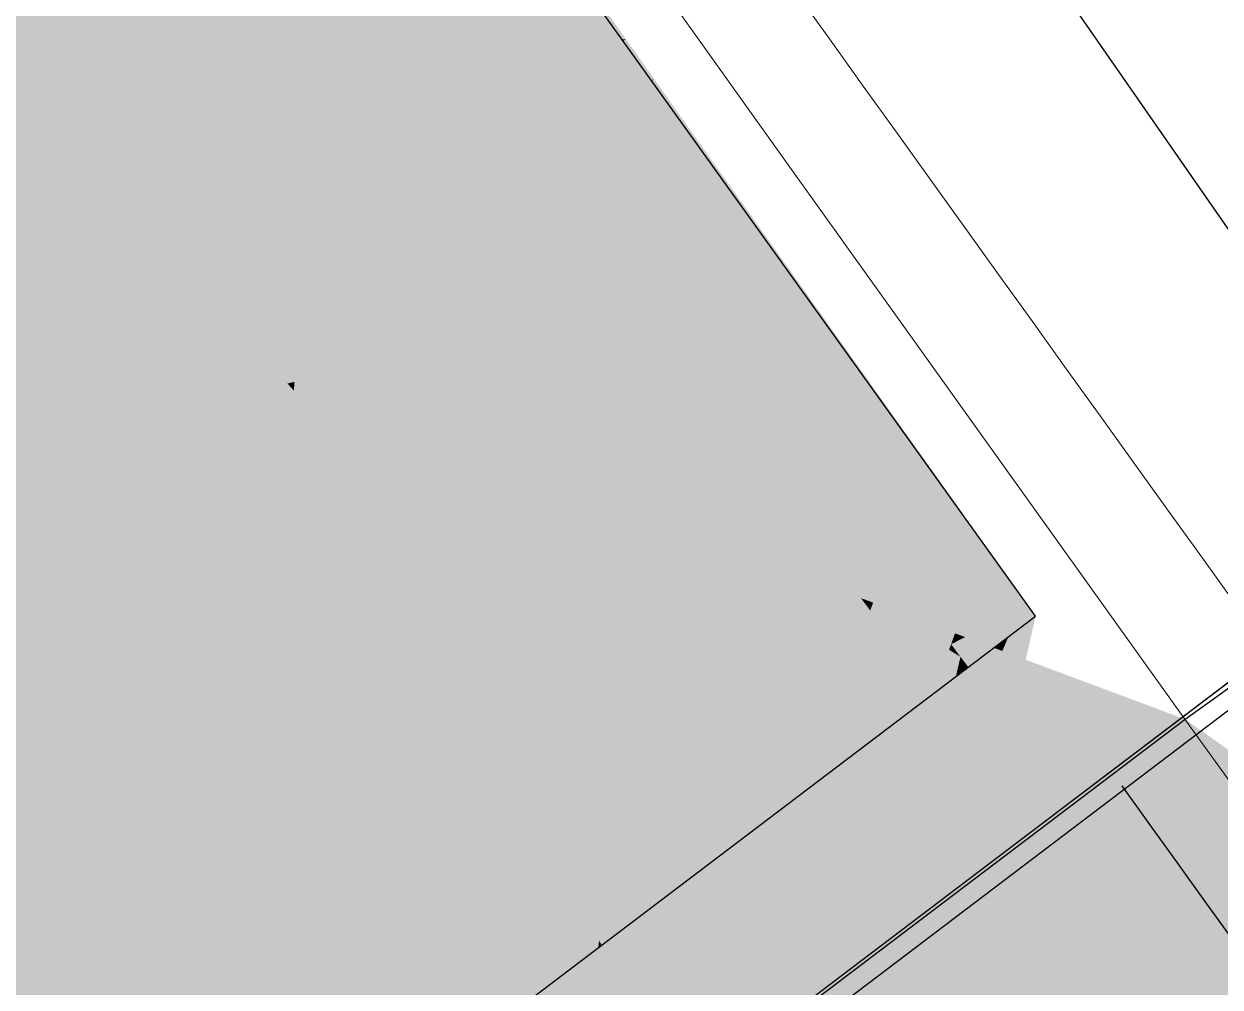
# Model space of a CAD drawing. Header units: millimetres. Extents: x 340454 to 342791, y 6993867 to 6995092.
# Drawn here: x 340803.35 to 340804.41, y 6994595.293 to 6994596.146 of the extents above; entities that cross this region are included whole.
import ezdxf

# ---------------------------------------------------------------- set-up
doc = ezdxf.new("R2010")
doc.units = ezdxf.units.MM
doc.header["$LTSCALE"] = 10
for name, color, linetype in [('A-MODELAGEM', 7, 'Continuous'), ('F-HZ-CORREDOR-FEAT', 2, 'Continuous'), ('Lotes', 7, 'Continuous'), ('URB-Calçadas', 2, 'Continuous'), ('URB-Quadras', 3, 'Continuous')]:
    doc.layers.add(name, color=color, linetype=linetype)
doc.layers.add('PDF2_0', color=9, linetype='Continuous', true_color=0x808080)

msp = doc.modelspace()

# ---------------------------------------------------------------- linework, layer by layer
at = {"lineweight": 20}
msp.add_lwpolyline([(340804.4536, 6994595.5903, -0.006606), (340796.9114, 6994606.3729, 0.436053), (340791.2693, 6994607.2952), (340769.737, 6994591.4125), (340780.2367, 6994577.2322), (340804.4536, 6994595.5903, -0.007581)], format="xyb", close=True, dxfattribs=at)
at = {"layer": 'A-MODELAGEM', "color": 11, "linetype": 'Continuous', "lineweight": -3}
for points in [[(340803.6281, 6994596.4834), (340803.8833, 6994596.1328), (340803.6328, 6994596.4867)], [(340803.5709, 6994596.1003), (340803.6281, 6994596.4834), (340803.6041, 6994596.4662)], [(340803.5709, 6994596.1003), (340803.5735, 6994596.1005), (340803.6281, 6994596.4834)], [(340803.5735, 6994596.1005), (340803.6022, 6994596.1035), (340803.6281, 6994596.4834)], [(340803.6022, 6994596.1035), (340803.6058, 6994596.1039), (340803.6281, 6994596.4834)], [(340803.6058, 6994596.1039), (340803.8795, 6994596.1324), (340803.6281, 6994596.4834)], [(340803.6281, 6994596.4834), (340803.8795, 6994596.1324), (340803.8833, 6994596.1328)], [(340803.5545, 6994596.0985), (340803.6041, 6994596.4662), (340803.6017, 6994596.4645)], [(340803.5545, 6994596.0985), (340803.5709, 6994596.1003), (340803.6041, 6994596.4662)], [(340803.2901, 6994596.2412), (340803.4994, 6994596.0928), (340803.5972, 6994596.4612)], [(340803.4994, 6994596.0928), (340803.5328, 6994596.0963), (340803.5972, 6994596.4612)], [(340803.5328, 6994596.0963), (340803.6016, 6994596.4643), (340803.5972, 6994596.4612)], [(340803.5328, 6994596.0963), (340803.5343, 6994596.0964), (340803.6016, 6994596.4643)], [(340803.5343, 6994596.0964), (340803.6017, 6994596.4645), (340803.6016, 6994596.4643)], [(340803.5343, 6994596.0964), (340803.5545, 6994596.0985), (340803.6017, 6994596.4645)], [(340803.274, 6994596.0693), (340803.4994, 6994596.0928), (340803.2901, 6994596.2412)], [(340803.6058, 6994596.1039), (340803.8641, 6994596.0794), (340803.8795, 6994596.1324)], [(340803.8641, 6994596.0794), (340803.8806, 6994596.1309), (340803.8795, 6994596.1324)], [(340803.8641, 6994596.0794), (340803.8694, 6994596.0816), (340803.8806, 6994596.1309)], [(340803.8694, 6994596.0816), (340803.8707, 6994596.0821), (340803.8806, 6994596.1309)], [(340803.8707, 6994596.0821), (340803.9055, 6994596.0962), (340803.8806, 6994596.1309)], [(340803.8795, 6994596.1324), (340803.8806, 6994596.1309), (340803.8833, 6994596.1328)], [(340803.8806, 6994596.1309), (340803.9084, 6994596.0974), (340803.8833, 6994596.1328)], [(340803.8806, 6994596.1309), (340803.9055, 6994596.0962), (340803.9084, 6994596.0974)], [(340803.5021, 6994595.9324), (340803.5328, 6994596.0963), (340803.4994, 6994596.0928)], [(340803.5021, 6994595.9324), (340803.5044, 6994595.9333), (340803.5328, 6994596.0963)], [(340803.5044, 6994595.9333), (340803.5343, 6994596.0964), (340803.5328, 6994596.0963)], [(340803.5044, 6994595.9333), (340803.5339, 6994595.9453), (340803.5343, 6994596.0964)], [(340803.5339, 6994595.9453), (340803.5545, 6994596.0985), (340803.5343, 6994596.0964)], [(340803.5339, 6994595.9453), (340803.5487, 6994595.9513), (340803.5545, 6994596.0985)], [(340803.5487, 6994595.9513), (340803.5709, 6994596.1003), (340803.5545, 6994596.0985)], [(340803.5487, 6994595.9513), (340803.5524, 6994595.9528), (340803.5709, 6994596.1003)], [(340803.5524, 6994595.9528), (340803.5735, 6994596.1005), (340803.5709, 6994596.1003)], [(340803.5524, 6994595.9528), (340803.5931, 6994595.9693), (340803.5735, 6994596.1005)], [(340803.5931, 6994595.9693), (340803.6022, 6994596.1035), (340803.5735, 6994596.1005)], [(340803.5931, 6994595.9693), (340803.598, 6994595.9713), (340803.6022, 6994596.1035)], [(340803.598, 6994595.9713), (340803.6058, 6994596.1039), (340803.6022, 6994596.1035)], [(340803.598, 6994595.9713), (340803.8641, 6994596.0794), (340803.6058, 6994596.1039)], [(340803.8707, 6994596.0821), (340803.9059, 6994596.0956), (340803.9055, 6994596.0962)], [(340803.8945, 6994596.0481), (340803.9059, 6994596.0956), (340803.8707, 6994596.0821)], [(340803.8945, 6994596.0481), (340803.9026, 6994596.0539), (340803.9059, 6994596.0956)], [(340803.9026, 6994596.0539), (340803.9246, 6994596.0696), (340803.9059, 6994596.0956)], [(340803.9055, 6994596.0962), (340803.9059, 6994596.0956), (340803.9084, 6994596.0974)], [(340803.9059, 6994596.0956), (340803.9268, 6994596.0713), (340803.9084, 6994596.0974)], [(340803.9059, 6994596.0956), (340803.9246, 6994596.0696), (340803.9268, 6994596.0713)], [(340803.274, 6994596.0693), (340803.4513, 6994595.9117), (340803.4994, 6994596.0928)], [(340803.4513, 6994595.9117), (340803.5021, 6994595.9324), (340803.4994, 6994596.0928)], [(340803.598, 6994595.9713), (340803.8418, 6994596.0102), (340803.8641, 6994596.0794)], [(340803.8418, 6994596.0102), (340803.8554, 6994596.02), (340803.8641, 6994596.0794)], [(340803.8554, 6994596.02), (340803.8585, 6994596.0222), (340803.8694, 6994596.0816)], [(340803.8554, 6994596.02), (340803.8694, 6994596.0816), (340803.8641, 6994596.0794)], [(340803.8585, 6994596.0222), (340803.8945, 6994596.0481), (340803.8707, 6994596.0821)], [(340803.8585, 6994596.0222), (340803.8707, 6994596.0821), (340803.8694, 6994596.0816)], [(340803.2627, 6994595.9479), (340803.407, 6994595.8938), (340803.274, 6994596.0693)], [(340803.274, 6994596.0693), (340803.407, 6994595.8938), (340803.4513, 6994595.9117)], [(340803.8947, 6994595.7889), (340803.8997, 6994595.7883), (340803.9246, 6994596.0696)], [(340803.8947, 6994595.7889), (340803.9246, 6994596.0696), (340803.9026, 6994596.0539)], [(340803.8997, 6994595.7883), (340803.9251, 6994595.7852), (340803.9246, 6994596.0696)], [(340803.9246, 6994596.0696), (340804.1496, 6994595.7578), (340803.9268, 6994596.0713)], [(340803.9251, 6994595.7852), (340803.9795, 6994595.7785), (340803.9246, 6994596.0696)], [(340803.9795, 6994595.7785), (340804.1483, 6994595.7579), (340803.9246, 6994596.0696)], [(340803.9246, 6994596.0696), (340804.1483, 6994595.7579), (340804.1496, 6994595.7578)], [(340803.8818, 6994595.7905), (340803.8947, 6994595.7889), (340803.9026, 6994596.0539)], [(340803.8818, 6994595.7905), (340803.9026, 6994596.0539), (340803.8945, 6994596.0481)], [(340803.1909, 6994595.806), (340803.407, 6994595.8938), (340803.0121, 6994596.042)], [(340803.8341, 6994595.7963), (340803.8818, 6994595.7905), (340803.8945, 6994596.0481)], [(340803.8341, 6994595.7963), (340803.8945, 6994596.0481), (340803.8585, 6994596.0222)], [(340803.8055, 6994595.7998), (340803.813, 6994595.7989), (340803.8554, 6994596.02)], [(340803.8055, 6994595.7998), (340803.8554, 6994596.02), (340803.8418, 6994596.0102)], [(340803.813, 6994595.7989), (340803.8341, 6994595.7963), (340803.8585, 6994596.0222)], [(340803.813, 6994595.7989), (340803.8585, 6994596.0222), (340803.8554, 6994596.02)], [(340803.5896, 6994595.8291), (340803.7754, 6994595.8035), (340803.8418, 6994596.0102)], [(340803.5896, 6994595.8291), (340803.8418, 6994596.0102), (340803.598, 6994595.9713)], [(340803.7754, 6994595.8035), (340803.8055, 6994595.7998), (340803.8418, 6994596.0102)], [(340803.5834, 6994595.8276), (340803.5931, 6994595.9693), (340803.5524, 6994595.9528)], [(340803.5834, 6994595.8276), (340803.5896, 6994595.8291), (340803.5931, 6994595.9693)], [(340803.5896, 6994595.8291), (340803.598, 6994595.9713), (340803.5931, 6994595.9693)], [(340803.2627, 6994595.9479), (340803.2429, 6994595.7374), (340803.407, 6994595.8938)], [(340803.5211, 6994595.851), (340803.5339, 6994595.9453), (340803.5044, 6994595.9333)], [(340803.5211, 6994595.851), (340803.533, 6994595.8465), (340803.5339, 6994595.9453)], [(340803.533, 6994595.8465), (340803.537, 6994595.845), (340803.5487, 6994595.9513)], [(340803.533, 6994595.8465), (340803.5487, 6994595.9513), (340803.5339, 6994595.9453)], [(340803.537, 6994595.845), (340803.5834, 6994595.8276), (340803.5524, 6994595.9528)], [(340803.537, 6994595.845), (340803.5524, 6994595.9528), (340803.5487, 6994595.9513)], [(340803.4513, 6994595.9117), (340803.4892, 6994595.8629), (340803.5021, 6994595.9324)], [(340803.4892, 6994595.8629), (340803.4914, 6994595.8621), (340803.5021, 6994595.9324)], [(340803.4914, 6994595.8621), (340803.5211, 6994595.851), (340803.5044, 6994595.9333)], [(340803.4914, 6994595.8621), (340803.5044, 6994595.9333), (340803.5021, 6994595.9324)], [(340803.407, 6994595.8938), (340803.443, 6994595.8803), (340803.4513, 6994595.9117)], [(340803.443, 6994595.8803), (340803.4892, 6994595.8629), (340803.4513, 6994595.9117)], [(340803.3201, 6994595.6355), (340803.407, 6994595.8938), (340803.1909, 6994595.806)], [(340803.407, 6994595.8938), (340803.2429, 6994595.7374), (340803.4312, 6994595.8361)], [(340803.3201, 6994595.6355), (340803.4702, 6994595.7433), (340803.407, 6994595.8938)], [(340803.5031, 6994595.767), (340803.5861, 6994595.8266), (340803.407, 6994595.8938)], [(340803.4702, 6994595.7433), (340803.5031, 6994595.767), (340803.407, 6994595.8938)], [(340803.407, 6994595.8938), (340803.4363, 6994595.8552), (340803.443, 6994595.8803)], [(340803.407, 6994595.8938), (340803.4312, 6994595.8361), (340803.4363, 6994595.8552)], [(340803.443, 6994595.8803), (340803.4363, 6994595.8552), (340803.4892, 6994595.8629)], [(340803.4363, 6994595.8552), (340803.4775, 6994595.8007), (340803.4892, 6994595.8629)], [(340803.4892, 6994595.8629), (340803.4775, 6994595.8007), (340803.4914, 6994595.8621)], [(340803.4914, 6994595.8621), (340803.4775, 6994595.8007), (340803.4796, 6994595.798)], [(340803.4914, 6994595.8621), (340803.4796, 6994595.798), (340803.5211, 6994595.851)], [(340803.4363, 6994595.8552), (340803.4312, 6994595.8361), (340803.4775, 6994595.8007)], [(340803.5211, 6994595.851), (340803.4796, 6994595.798), (340803.5088, 6994595.7595)], [(340803.5211, 6994595.851), (340803.5088, 6994595.7595), (340803.533, 6994595.8465)], [(340803.533, 6994595.8465), (340803.5088, 6994595.7595), (340803.5182, 6994595.7471)], [(340803.533, 6994595.8465), (340803.5182, 6994595.7471), (340803.537, 6994595.845)], [(340803.537, 6994595.845), (340803.5182, 6994595.7471), (340803.5222, 6994595.7418)], [(340803.537, 6994595.845), (340803.5222, 6994595.7418), (340803.5834, 6994595.8276)], [(340803.2429, 6994595.7374), (340803.363, 6994595.579), (340803.4312, 6994595.8361)], [(340803.4312, 6994595.8361), (340803.363, 6994595.579), (340803.4678, 6994595.7488)], [(340803.4312, 6994595.8361), (340803.4678, 6994595.7488), (340803.4775, 6994595.8007)], [(340803.5834, 6994595.8276), (340803.5861, 6994595.8266), (340803.5896, 6994595.8291)], [(340803.5861, 6994595.8266), (340803.5895, 6994595.8262), (340803.5896, 6994595.8291)], [(340803.5895, 6994595.8262), (340803.7754, 6994595.8035), (340803.5896, 6994595.8291)], [(340803.7174, 6994595.4843), (340803.5861, 6994595.8266), (340803.5031, 6994595.767)], [(340803.5834, 6994595.8276), (340803.5222, 6994595.7418), (340803.573, 6994595.6748)], [(340803.5834, 6994595.8276), (340803.573, 6994595.6748), (340803.5892, 6994595.8211)], [(340803.5892, 6994595.8211), (340803.573, 6994595.6748), (340803.58, 6994595.6655)], [(340803.5892, 6994595.8211), (340803.58, 6994595.6655), (340803.7106, 6994595.6022)], [(340803.5834, 6994595.8276), (340803.5892, 6994595.8211), (340803.5861, 6994595.8266)], [(340803.8152, 6994595.5243), (340804.0916, 6994595.6374), (340803.5861, 6994595.8266)], [(340803.7652, 6994595.5039), (340803.8152, 6994595.5243), (340803.5861, 6994595.8266)], [(340803.7174, 6994595.4843), (340803.7652, 6994595.5039), (340803.5861, 6994595.8266)], [(340803.5861, 6994595.8266), (340803.5892, 6994595.8211), (340803.5892, 6994595.8225)], [(340803.5861, 6994595.8266), (340803.5894, 6994595.8254), (340803.5895, 6994595.8262)], [(340803.5861, 6994595.8266), (340803.5892, 6994595.8225), (340803.5894, 6994595.8254)], [(340803.5894, 6994595.8254), (340803.5892, 6994595.8225), (340803.7617, 6994595.7609)], [(340803.5892, 6994595.8225), (340803.7242, 6994595.6444), (340803.7617, 6994595.7609)], [(340803.5892, 6994595.8225), (340803.5892, 6994595.8211), (340803.7242, 6994595.6444)], [(340803.5892, 6994595.8211), (340803.7106, 6994595.6022), (340803.7242, 6994595.6444)], [(340803.5894, 6994595.8254), (340803.7754, 6994595.8035), (340803.5895, 6994595.8262)], [(340803.5894, 6994595.8254), (340803.7617, 6994595.7609), (340803.7754, 6994595.8035)], [(340803.4775, 6994595.8007), (340803.4678, 6994595.7488), (340803.4796, 6994595.798)], [(340803.4796, 6994595.798), (340803.4678, 6994595.7488), (340803.4698, 6994595.7442)], [(340803.4796, 6994595.798), (340803.4698, 6994595.7442), (340803.5088, 6994595.7595)], [(340803.7617, 6994595.7609), (340803.7939, 6994595.7488), (340803.7754, 6994595.8035)], [(340803.7939, 6994595.7488), (340803.8055, 6994595.7998), (340803.7754, 6994595.8035)], [(340803.7939, 6994595.7488), (340803.813, 6994595.7989), (340803.8055, 6994595.7998)], [(340803.7939, 6994595.7488), (340803.8021, 6994595.7457), (340803.813, 6994595.7989)], [(340803.8021, 6994595.7457), (340803.8341, 6994595.7963), (340803.813, 6994595.7989)], [(340803.8021, 6994595.7457), (340803.8203, 6994595.7389), (340803.8341, 6994595.7963)], [(340803.8203, 6994595.7389), (340803.8818, 6994595.7905), (340803.8341, 6994595.7963)], [(340803.8203, 6994595.7389), (340803.8761, 6994595.718), (340803.8818, 6994595.7905)], [(340803.8761, 6994595.718), (340803.8947, 6994595.7889), (340803.8818, 6994595.7905)], [(340803.8761, 6994595.718), (340803.8867, 6994595.7141), (340803.8947, 6994595.7889)], [(340803.8867, 6994595.7141), (340803.8997, 6994595.7883), (340803.8947, 6994595.7889)], [(340803.8867, 6994595.7141), (340803.8929, 6994595.7118), (340803.8997, 6994595.7883)], [(340803.8929, 6994595.7118), (340803.9251, 6994595.7852), (340803.8997, 6994595.7883)], [(340803.8929, 6994595.7118), (340803.9252, 6994595.6997), (340803.9251, 6994595.7852)], [(340803.9252, 6994595.6997), (340803.9795, 6994595.7785), (340803.9251, 6994595.7852)], [(340803.9252, 6994595.6997), (340803.9997, 6994595.6718), (340803.9795, 6994595.7785)], [(340803.9997, 6994595.6718), (340804.1483, 6994595.7579), (340803.9795, 6994595.7785)], [(340803.599, 6994595.4359), (340803.5031, 6994595.767), (340803.4702, 6994595.7433)], [(340803.599, 6994595.4359), (340803.7174, 6994595.4843), (340803.5031, 6994595.767)], [(340803.4698, 6994595.7442), (340803.4977, 6994595.6775), (340803.5088, 6994595.7595)], [(340803.5088, 6994595.7595), (340803.4977, 6994595.6775), (340803.5182, 6994595.7471)], [(340803.7617, 6994595.7609), (340803.7242, 6994595.6444), (340803.7939, 6994595.7488)], [(340803.9997, 6994595.6718), (340804.1061, 6994595.6433), (340804.1483, 6994595.7579)], [(340804.1061, 6994595.6433), (340804.1488, 6994595.7572), (340804.1483, 6994595.7579)], [(340804.1061, 6994595.6433), (340804.152, 6994595.6621), (340804.1488, 6994595.7572)], [(340804.1483, 6994595.7579), (340804.1488, 6994595.7572), (340804.1496, 6994595.7578)], [(340804.1488, 6994595.7572), (340804.2027, 6994595.6828), (340804.1496, 6994595.7578)], [(340804.1488, 6994595.7572), (340804.2024, 6994595.6826), (340804.2027, 6994595.6828)], [(340804.152, 6994595.6621), (340804.2024, 6994595.6826), (340804.1488, 6994595.7572)], [(340803.4678, 6994595.7488), (340803.363, 6994595.579), (340803.4216, 6994595.5016)], [(340803.4678, 6994595.7488), (340803.4216, 6994595.5016), (340803.4698, 6994595.7442)], [(340803.4698, 6994595.7442), (340803.4216, 6994595.5016), (340803.4246, 6994595.4977)], [(340803.4698, 6994595.7442), (340803.4246, 6994595.4977), (340803.4977, 6994595.6775)], [(340803.5182, 6994595.7471), (340803.4977, 6994595.6775), (340803.5051, 6994595.6598)], [(340803.5182, 6994595.7471), (340803.5051, 6994595.6598), (340803.5222, 6994595.7418)], [(340803.7939, 6994595.7488), (340803.7242, 6994595.6444), (340803.7596, 6994595.5977)], [(340803.7939, 6994595.7488), (340803.7596, 6994595.5977), (340803.8021, 6994595.7457)], [(340803.8021, 6994595.7457), (340803.7596, 6994595.5977), (340803.7694, 6994595.5848)], [(340803.8021, 6994595.7457), (340803.7694, 6994595.5848), (340803.8203, 6994595.7389)], [(340803.2429, 6994595.7374), (340803.2346, 6994595.6485), (340803.363, 6994595.579)], [(340803.5016, 6994595.3961), (340803.4702, 6994595.7433), (340803.3201, 6994595.6355)], [(340803.5016, 6994595.3961), (340803.599, 6994595.4359), (340803.4702, 6994595.7433)], [(340803.5222, 6994595.7418), (340803.5051, 6994595.6598), (340803.5092, 6994595.6503)], [(340803.5222, 6994595.7418), (340803.5092, 6994595.6503), (340803.573, 6994595.6748)], [(340803.8203, 6994595.7389), (340803.7694, 6994595.5848), (340803.7799, 6994595.5709)], [(340803.8203, 6994595.7389), (340803.7799, 6994595.5709), (340803.8761, 6994595.718)], [(340803.8761, 6994595.718), (340803.7799, 6994595.5709), (340803.8565, 6994595.4699)], [(340803.8761, 6994595.718), (340803.8565, 6994595.4699), (340803.8867, 6994595.7141)], [(340803.8867, 6994595.7141), (340803.8565, 6994595.4699), (340803.8602, 6994595.465)], [(340803.8867, 6994595.7141), (340803.8602, 6994595.465), (340803.8929, 6994595.7118)], [(340803.8929, 6994595.7118), (340803.8602, 6994595.465), (340803.8699, 6994595.4522)], [(340803.8929, 6994595.7118), (340803.8699, 6994595.4522), (340803.9252, 6994595.6997)], [(340803.9252, 6994595.6997), (340803.8699, 6994595.4522), (340803.9258, 6994595.3784)], [(340803.9252, 6994595.6997), (340803.9258, 6994595.3784), (340804.0389, 6994595.4642)], [(340803.9252, 6994595.6997), (340804.0389, 6994595.4642), (340803.9997, 6994595.6718)], [(340804.152, 6994595.6621), (340804.183, 6994595.6286), (340804.2024, 6994595.6826)], [(340804.183, 6994595.6286), (340804.1912, 6994595.6345), (340804.2024, 6994595.6826)], [(340804.1912, 6994595.6345), (340804.1958, 6994595.6378), (340804.2024, 6994595.6826)], [(340804.1958, 6994595.6378), (340804.2109, 6994595.6486), (340804.2024, 6994595.6826)], [(340804.2024, 6994595.6826), (340804.2215, 6994595.6563), (340804.2027, 6994595.6828)], [(340804.2109, 6994595.6486), (340804.2214, 6994595.6562), (340804.2024, 6994595.6826)], [(340804.2024, 6994595.6826), (340804.2214, 6994595.6562), (340804.2215, 6994595.6563)], [(340803.4977, 6994595.6775), (340803.4246, 6994595.4977), (340803.4661, 6994595.4429)], [(340803.4977, 6994595.6775), (340803.4661, 6994595.4429), (340803.5051, 6994595.6598)], [(340803.5092, 6994595.6503), (340803.5626, 6994595.5227), (340803.573, 6994595.6748)], [(340803.573, 6994595.6748), (340803.5626, 6994595.5227), (340803.58, 6994595.6655)], [(340803.9997, 6994595.6718), (340804.0916, 6994595.6374), (340804.1061, 6994595.6433)], [(340803.9997, 6994595.6718), (340804.0785, 6994595.5698), (340804.0916, 6994595.6374)], [(340803.9997, 6994595.6718), (340804.0389, 6994595.4642), (340804.0785, 6994595.5698)], [(340803.5051, 6994595.6598), (340803.4661, 6994595.4429), (340803.4717, 6994595.4356)], [(340803.5051, 6994595.6598), (340803.4717, 6994595.4356), (340803.5092, 6994595.6503)], [(340803.58, 6994595.6655), (340803.5626, 6994595.5227), (340803.5705, 6994595.504)], [(340803.58, 6994595.6655), (340803.5705, 6994595.504), (340803.686, 6994595.5257)], [(340803.58, 6994595.6655), (340803.686, 6994595.5257), (340803.7106, 6994595.6022)], [(340804.1061, 6994595.6433), (340804.1537, 6994595.6142), (340804.152, 6994595.6621)], [(340804.1537, 6994595.6142), (340804.183, 6994595.6286), (340804.152, 6994595.6621)], [(340803.2346, 6994595.6485), (340803.3345, 6994595.4718), (340803.363, 6994595.579)], [(340803.5092, 6994595.6503), (340803.4717, 6994595.4356), (340803.4774, 6994595.428)], [(340803.5092, 6994595.6503), (340803.4774, 6994595.428), (340803.5626, 6994595.5227)], [(340804.1958, 6994595.6378), (340804.2222, 6994595.6031), (340804.2109, 6994595.6486)], [(340804.2109, 6994595.6486), (340804.2464, 6994595.6215), (340804.2214, 6994595.6562)], [(340804.2222, 6994595.6031), (340804.2464, 6994595.6215), (340804.2109, 6994595.6486)], [(340804.2214, 6994595.6562), (340804.2464, 6994595.6215), (340804.2215, 6994595.6563)], [(340803.7242, 6994595.6444), (340803.7106, 6994595.6022), (340803.7596, 6994595.5977)], [(340804.0916, 6994595.6374), (340804.1024, 6994595.6334), (340804.1061, 6994595.6433)], [(340804.1024, 6994595.6334), (340804.1537, 6994595.6142), (340804.1061, 6994595.6433)], [(340804.1903, 6994595.6005), (340804.1958, 6994595.6378), (340804.1912, 6994595.6345)], [(340804.1903, 6994595.6005), (340804.2222, 6994595.6031), (340804.1958, 6994595.6378)], [(340803.4006, 6994595.3548), (340803.3201, 6994595.6355), (340803.2645, 6994595.5956)], [(340803.4006, 6994595.3548), (340803.5016, 6994595.3961), (340803.3201, 6994595.6355)], [(340803.8152, 6994595.5243), (340804.0748, 6994595.5507), (340804.0916, 6994595.6374)], [(340804.0748, 6994595.5507), (340804.1282, 6994595.5891), (340804.0916, 6994595.6374)], [(340804.0916, 6994595.6374), (340804.0785, 6994595.5698), (340804.0998, 6994595.6265)], [(340804.1282, 6994595.5891), (340804.1598, 6994595.6119), (340804.0916, 6994595.6374)], [(340804.0916, 6994595.6374), (340804.0998, 6994595.6265), (340804.1024, 6994595.6334)], [(340804.1024, 6994595.6334), (340804.0998, 6994595.6265), (340804.1537, 6994595.6142)], [(340804.1537, 6994595.6142), (340804.1598, 6994595.6119), (340804.183, 6994595.6286)], [(340804.1598, 6994595.6119), (340804.175, 6994595.6062), (340804.183, 6994595.6286)], [(340804.175, 6994595.6062), (340804.1839, 6994595.6029), (340804.183, 6994595.6286)], [(340804.1839, 6994595.6029), (340804.1912, 6994595.6345), (340804.183, 6994595.6286)], [(340804.1839, 6994595.6029), (340804.1903, 6994595.6005), (340804.1912, 6994595.6345)], [(340804.0998, 6994595.6265), (340804.0785, 6994595.5698), (340804.1557, 6994595.5527)], [(340804.0998, 6994595.6265), (340804.1557, 6994595.5527), (340804.1537, 6994595.6142)], [(340804.2222, 6994595.6031), (340804.2376, 6994595.5828), (340804.2464, 6994595.6215)], [(340804.248, 6994595.431), (340804.1598, 6994595.6119), (340804.1282, 6994595.5891)], [(340804.1537, 6994595.6142), (340804.1697, 6994595.5916), (340804.1598, 6994595.6119)], [(340804.1537, 6994595.6142), (340804.1557, 6994595.5527), (340804.1697, 6994595.5916)], [(340804.2791, 6994595.4545), (340804.3788, 6994595.5301), (340804.1598, 6994595.6119)], [(340804.248, 6994595.431), (340804.2791, 6994595.4545), (340804.1598, 6994595.6119)], [(340804.1598, 6994595.6119), (340804.1715, 6994595.5965), (340804.175, 6994595.6062)], [(340804.1598, 6994595.6119), (340804.1697, 6994595.5916), (340804.1715, 6994595.5965)], [(340804.175, 6994595.6062), (340804.1715, 6994595.5965), (340804.1839, 6994595.6029)], [(340803.3424, 6994595.331), (340803.4006, 6994595.3548), (340803.2645, 6994595.5956)], [(340803.7106, 6994595.6022), (340803.686, 6994595.5257), (340803.7461, 6994595.5383)], [(340803.7106, 6994595.6022), (340803.7461, 6994595.5383), (340803.7596, 6994595.5977)], [(340803.7596, 6994595.5977), (340803.7461, 6994595.5383), (340803.7694, 6994595.5848)], [(340804.1715, 6994595.5965), (340804.1697, 6994595.5916), (340804.1798, 6994595.5854)], [(340804.1715, 6994595.5965), (340804.1798, 6994595.5854), (340804.1839, 6994595.6029)], [(340804.1839, 6994595.6029), (340804.1798, 6994595.5854), (340804.1903, 6994595.6005)], [(340804.1903, 6994595.6005), (340804.1798, 6994595.5854), (340804.1868, 6994595.5763)], [(340804.1903, 6994595.6005), (340804.1868, 6994595.5763), (340804.2093, 6994595.5934)], [(340804.1903, 6994595.6005), (340804.2093, 6994595.5934), (340804.2222, 6994595.6031)], [(340804.2093, 6994595.5934), (340804.2169, 6994595.5906), (340804.2222, 6994595.6031)], [(340804.2169, 6994595.5906), (340804.2376, 6994595.5828), (340804.2222, 6994595.6031)], [(340803.7694, 6994595.5848), (340803.7461, 6994595.5383), (340803.7562, 6994595.5202)], [(340803.7694, 6994595.5848), (340803.7562, 6994595.5202), (340803.7799, 6994595.5709)], [(340804.248, 6994595.431), (340804.1282, 6994595.5891), (340804.0748, 6994595.5507)], [(340804.1697, 6994595.5916), (340804.1557, 6994595.5527), (340804.1758, 6994595.5679)], [(340804.1697, 6994595.5916), (340804.1775, 6994595.5755), (340804.1798, 6994595.5854)], [(340804.1697, 6994595.5916), (340804.1758, 6994595.5679), (340804.1775, 6994595.5755)], [(340804.1798, 6994595.5854), (340804.1775, 6994595.5755), (340804.1868, 6994595.5763)], [(340804.2093, 6994595.5934), (340804.1868, 6994595.5763), (340804.2022, 6994595.556)], [(340804.2093, 6994595.5934), (340804.2022, 6994595.556), (340804.2169, 6994595.5906)], [(340804.2169, 6994595.5906), (340804.2022, 6994595.556), (340804.2376, 6994595.5828)], [(340803.363, 6994595.579), (340803.3345, 6994595.4718), (340803.4216, 6994595.5016)], [(340804.1775, 6994595.5755), (340804.1758, 6994595.5679), (340804.1798, 6994595.571)], [(340804.1775, 6994595.5755), (340804.1798, 6994595.571), (340804.1868, 6994595.5763)], [(340804.1868, 6994595.5763), (340804.1798, 6994595.571), (340804.1911, 6994595.5476)], [(340804.1868, 6994595.5763), (340804.1911, 6994595.5476), (340804.2022, 6994595.556)], [(340803.7799, 6994595.5709), (340803.7562, 6994595.5202), (340803.7643, 6994595.5056)], [(340803.7799, 6994595.5709), (340803.7643, 6994595.5056), (340803.8565, 6994595.4699)], [(340804.0785, 6994595.5698), (340804.0389, 6994595.4642), (340804.0614, 6994595.4813)], [(340804.0785, 6994595.5698), (340804.0614, 6994595.4813), (340804.1557, 6994595.5527)], [(340804.1758, 6994595.5679), (340804.1557, 6994595.5527), (340804.1711, 6994595.5325)], [(340804.1758, 6994595.5679), (340804.1711, 6994595.5325), (340804.1911, 6994595.5476)], [(340804.1798, 6994595.571), (340804.1758, 6994595.5679), (340804.1911, 6994595.5476)], [(340803.8939, 6994595.4205), (340804.0748, 6994595.5507), (340803.8152, 6994595.5243)], [(340804.0181, 6994595.2567), (340804.0748, 6994595.5507), (340803.8939, 6994595.4205)], [(340804.0181, 6994595.2567), (340804.248, 6994595.431), (340804.0748, 6994595.5507)], [(340804.1557, 6994595.5527), (340804.0542, 6994595.444), (340804.1711, 6994595.5325)], [(340804.1557, 6994595.5527), (340804.0614, 6994595.4813), (340804.0542, 6994595.444)], [(340803.686, 6994595.5257), (340803.73, 6994595.4676), (340803.7461, 6994595.5383)], [(340803.7461, 6994595.5383), (340803.73, 6994595.4676), (340803.7562, 6994595.5202)], [(340803.5626, 6994595.5227), (340803.4774, 6994595.428), (340803.5497, 6994595.3327)], [(340803.5626, 6994595.5227), (340803.5497, 6994595.3327), (340803.5705, 6994595.504)], [(340803.5705, 6994595.504), (340803.632, 6994595.3574), (340803.686, 6994595.5257)], [(340803.686, 6994595.5257), (340803.632, 6994595.3574), (340803.73, 6994595.4676)], [(340803.8351, 6994595.378), (340803.8152, 6994595.5243), (340803.7652, 6994595.5039)], [(340803.8351, 6994595.378), (340803.8939, 6994595.4205), (340803.8152, 6994595.5243)], [(340804.2791, 6994595.4545), (340804.5547, 6994595.4055), (340804.3788, 6994595.5301)], [(340803.7562, 6994595.5202), (340803.73, 6994595.4676), (340803.7422, 6994595.4516)], [(340803.7562, 6994595.5202), (340803.7422, 6994595.4516), (340803.7643, 6994595.5056)], [(340803.3345, 6994595.4718), (340803.3958, 6994595.3634), (340803.4216, 6994595.5016)], [(340803.4216, 6994595.5016), (340803.3958, 6994595.3634), (340803.4246, 6994595.4977)], [(340803.5705, 6994595.504), (340803.5497, 6994595.3327), (340803.5596, 6994595.3195)], [(340803.5705, 6994595.504), (340803.5596, 6994595.3195), (340803.632, 6994595.3574)], [(340803.811, 6994595.3607), (340803.7652, 6994595.5039), (340803.7174, 6994595.4843)], [(340803.7643, 6994595.5056), (340803.7422, 6994595.4516), (340803.7491, 6994595.4424)], [(340803.7643, 6994595.5056), (340803.7491, 6994595.4424), (340803.8475, 6994595.3557)], [(340803.7643, 6994595.5056), (340803.8475, 6994595.3557), (340803.8565, 6994595.4699)], [(340803.811, 6994595.3607), (340803.8351, 6994595.378), (340803.7652, 6994595.5039)], [(340803.4246, 6994595.4977), (340803.3958, 6994595.3634), (340803.399, 6994595.3578)], [(340803.4246, 6994595.4977), (340803.399, 6994595.3578), (340803.4661, 6994595.4429)], [(340803.6724, 6994595.2609), (340803.7174, 6994595.4843), (340803.599, 6994595.4359)], [(340803.6724, 6994595.2609), (340803.811, 6994595.3607), (340803.7174, 6994595.4843)], [(340804.0614, 6994595.4813), (340804.0389, 6994595.4642), (340804.0542, 6994595.444)], [(340803.3345, 6994595.4718), (340803.3089, 6994595.3753), (340803.3958, 6994595.3634)], [(340803.8565, 6994595.4699), (340803.8475, 6994595.3557), (340803.8602, 6994595.465)], [(340803.73, 6994595.4676), (340803.632, 6994595.3574), (340803.6794, 6994595.2444)], [(340803.73, 6994595.4676), (340803.6794, 6994595.2444), (340803.7422, 6994595.4516)], [(340803.8602, 6994595.465), (340803.8475, 6994595.3557), (340803.8484, 6994595.3541)], [(340803.8602, 6994595.465), (340803.8484, 6994595.3541), (340803.8699, 6994595.4522)], [(340804.0389, 6994595.4642), (340803.9258, 6994595.3784), (340803.941, 6994595.3583)], [(340804.0389, 6994595.4642), (340803.941, 6994595.3583), (340804.0542, 6994595.444)], [(340803.7422, 6994595.4516), (340803.6794, 6994595.2444), (340803.6932, 6994595.2113)], [(340803.7422, 6994595.4516), (340803.6932, 6994595.2113), (340803.7491, 6994595.4424)], [(340803.8699, 6994595.4522), (340803.8484, 6994595.3541), (340803.8595, 6994595.3341)], [(340803.8699, 6994595.4522), (340803.8595, 6994595.3341), (340803.9258, 6994595.3784)], [(340804.248, 6994595.431), (340804.5547, 6994595.4055), (340804.2791, 6994595.4545)], [(340803.4661, 6994595.4429), (340803.399, 6994595.3578), (340803.4439, 6994595.2783)], [(340803.4661, 6994595.4429), (340803.4439, 6994595.2783), (340803.4717, 6994595.4356)], [(340803.7491, 6994595.4424), (340803.6932, 6994595.2113), (340803.6935, 6994595.2107)], [(340803.7491, 6994595.4424), (340803.6935, 6994595.2107), (340803.8444, 6994595.3167)], [(340803.7491, 6994595.4424), (340803.8444, 6994595.3167), (340803.8475, 6994595.3557)], [(340803.4717, 6994595.4356), (340803.4439, 6994595.2783), (340803.4473, 6994595.2723)], [(340803.4717, 6994595.4356), (340803.4473, 6994595.2723), (340803.4774, 6994595.428)], [(340803.4774, 6994595.428), (340803.4473, 6994595.2723), (340803.4536, 6994595.2612)], [(340803.4774, 6994595.428), (340803.4536, 6994595.2612), (340803.5497, 6994595.3327)], [(340803.6282, 6994595.2291), (340803.599, 6994595.4359), (340803.5016, 6994595.3961)], [(340803.6282, 6994595.2291), (340803.6724, 6994595.2609), (340803.599, 6994595.4359)], [(340804.0181, 6994595.2567), (340804.3264, 6994595.1982), (340804.248, 6994595.431)], [(340804.248, 6994595.431), (340804.5068, 6994595.2725), (340804.5547, 6994595.4055)], [(340804.3264, 6994595.1982), (340804.5068, 6994595.2725), (340804.248, 6994595.431)], [(340804.0181, 6994595.2567), (340803.8939, 6994595.4205), (340803.8351, 6994595.378)], [(340803.517, 6994595.149), (340803.5016, 6994595.3961), (340803.4006, 6994595.3548)], [(340803.517, 6994595.149), (340803.6282, 6994595.2291), (340803.5016, 6994595.3961)], [(340803.3089, 6994595.3753), (340803.2716, 6994595.2349), (340803.3804, 6994595.2809)], [(340803.3089, 6994595.3753), (340803.3804, 6994595.2809), (340803.3958, 6994595.3634)], [(340803.9366, 6994595.195), (340803.8351, 6994595.378), (340803.811, 6994595.3607)], [(340803.9366, 6994595.195), (340804.0181, 6994595.2567), (340803.8351, 6994595.378)], [(340803.8595, 6994595.3341), (340803.8618, 6994595.3299), (340803.9258, 6994595.3784)], [(340803.9258, 6994595.3784), (340803.8618, 6994595.3299), (340803.8741, 6994595.3077)], [(340803.9258, 6994595.3784), (340803.8741, 6994595.3077), (340803.941, 6994595.3583)], [(340803.3958, 6994595.3634), (340803.3804, 6994595.2809), (340803.399, 6994595.3578)], [(340803.4933, 6994595.132), (340803.4006, 6994595.3548), (340803.3424, 6994595.331)], [(340803.399, 6994595.3578), (340803.3804, 6994595.2809), (340803.384, 6994595.2761)], [(340803.399, 6994595.3578), (340803.384, 6994595.2761), (340803.4439, 6994595.2783)], [(340803.4933, 6994595.132), (340803.517, 6994595.149), (340803.4006, 6994595.3548)], [(340803.5596, 6994595.3195), (340803.6019, 6994595.2638), (340803.632, 6994595.3574)], [(340803.632, 6994595.3574), (340803.6019, 6994595.2638), (340803.6794, 6994595.2444)], [(340803.6724, 6994595.2609), (340803.9366, 6994595.195), (340803.811, 6994595.3607)], [(340803.8475, 6994595.3557), (340803.8444, 6994595.3167), (340803.8484, 6994595.3541)], [(340803.8484, 6994595.3541), (340803.8444, 6994595.3167), (340803.8595, 6994595.3341)], [(340803.3818, 6994595.0517), (340803.3424, 6994595.331), (340803.2392, 6994595.2888)], [(340803.3818, 6994595.0517), (340803.4933, 6994595.132), (340803.3424, 6994595.331)], [(340803.4536, 6994595.2612), (340803.535, 6994595.1172), (340803.5497, 6994595.3327)], [(340803.5497, 6994595.3327), (340803.535, 6994595.1172), (340803.5596, 6994595.3195)], [(340803.8595, 6994595.3341), (340803.8444, 6994595.3167), (340803.8589, 6994595.3277)], [(340803.8595, 6994595.3341), (340803.8589, 6994595.3277), (340803.8618, 6994595.3299)], [(340803.8589, 6994595.3277), (340803.8444, 6994595.3167), (340803.8596, 6994595.2967)], [(340803.8618, 6994595.3299), (340803.8589, 6994595.3277), (340803.8741, 6994595.3077)], [(340803.8589, 6994595.3277), (340803.8596, 6994595.2967), (340803.8741, 6994595.3077)], [(340803.5596, 6994595.3195), (340803.535, 6994595.1172), (340803.5465, 6994595.0968)], [(340803.5596, 6994595.3195), (340803.5465, 6994595.0968), (340803.6019, 6994595.2638)], [(340803.6935, 6994595.2107), (340803.6962, 6994595.2043), (340803.8444, 6994595.3167)], [(340803.8444, 6994595.3167), (340803.6962, 6994595.2043), (340803.7061, 6994595.1805)], [(340803.8444, 6994595.3167), (340803.7061, 6994595.1805), (340803.8596, 6994595.2967)]]:
    msp.add_solid(points, dxfattribs=at)
at = {"layer": 'F-HZ-CORREDOR-FEAT', "color": 2, "linetype": 'Continuous', "lineweight": -3}
for points in [[(340804.2464, 6994595.6215, 727.8273), (340803.5045, 6994596.6562, 727.9039), (340802.7653, 6994597.6928, 727.9805), (340801.7839, 6994599.0779, 728.0825), (340800.8071, 6994600.4663, 728.1846), (340799.8351, 6994601.858, 728.2867)], [(340796.3557, 6994589.4492, 728.5994), (340800.2783, 6994592.4223, 728.1909), (340802.7336, 6994594.2832, 727.9352), (340804.3788, 6994595.5301, 727.7638), (340805.1917, 6994596.1126, 727.6635), (340805.5205, 6994595.6604, 727.6283), (340805.8262, 6994595.2411, 727.5957), (340806.1197, 6994594.8394, 727.5644), (340806.4252, 6994594.4223, 727.532), (340806.7207, 6994594.0198, 727.5005), (340806.8735, 6994593.8121, 727.4843), (340807.0219, 6994593.6105, 727.4686), (340807.1746, 6994593.4033, 727.4524), (340807.3235, 6994593.2016, 727.4366), (340807.6287, 6994592.7887, 727.4044), (340807.928, 6994592.3847, 727.3727), (340808.2331, 6994591.9738, 727.3406), (340808.5343, 6994591.5691, 727.3088), (340808.8394, 6994591.1602, 727.2768), (340808.9907, 6994590.9577, 727.2609), (340809.1432, 6994590.7539, 727.245)], [(340780.2669, 6994577.4434, 730.3587), (340804.2464, 6994595.6215, 727.8273)]]:
    msp.add_polyline3d(points, dxfattribs=at)
at = {"layer": 'Lotes', "color": 253}
msp.add_line((340804.4446, 6994595.5586), (340780.2277, 6994577.2006), dxfattribs=at)
at = {"layer": 'Lotes'}
msp.add_lwpolyline([(340814.8297, 6994465.8967, -0.329637), (340815.1129, 6994477.7903), (340815.6276, 6994534.5473), (340837.6919, 6994554.8934, -0.019549), (340816.0881, 6994580.1396, -0.011155), (340804.4536, 6994595.5903), (340780.2367, 6994577.2322), (340785.5971, 6994569.9693), (340782.252, 6994557.0798), (340779.0084, 6994544.5814), (340775.4334, 6994530.806), (340771.774, 6994516.7056), (340768.9477, 6994505.8152), (340765.6816, 6994493.2304), (340762.688, 6994481.6953), (340758.9881, 6994467.4387), (340754.7892, 6994451.2595), (340715.3822, 6994462.0823, -0.041301), (340714.8638, 6994460.5161), (340710.7491, 6994451.5191), (340803.3137, 6994425.2493), (340814.8297, 6994465.8967, -0.329637)], format="xyb", close=True, dxfattribs=at)
at = {"layer": 'Lotes', "color": 253}
msp.add_arc((341156.5, 6994848.5549), 433.6822, 215.702018, 217.125823, dxfattribs=at)
at = {"layer": 'PDF2_0', "color": 250, "lineweight": 25, "true_color": 0x333333}
msp.add_lwpolyline([(340793.8679, 6994609.421, -0.134913), (340797.4816, 6994605.9634), (340808.594, 6994589.942), (340820.6775, 6994574.6454), (340833.2468, 6994559.8324), (340846.5449, 6994545.7449), (340850.564, 6994541.7771)], format="xyb", dxfattribs=at)
at = {"layer": 'URB-Calçadas', "lineweight": 0}
msp.add_lwpolyline([(340906.482, 6994496.9303, -0.090947), (340799.1113, 6994606.609, 0.475649), (340788.8447, 6994608.7223), (340739.9303, 6994572.5019, 0.267986), (340737.9382, 6994567.9152, -0.173456), (340714.4702, 6994467.4916, 0.151029)], format="xyb", dxfattribs=at)
at = {"layer": 'URB-Quadras', "color": 252, "lineweight": 0}
msp.add_lwpolyline([(340815.2411, 6994491.9257, 0.038213), (340872.813, 6994444.8145, 0.427498), (340879.8998, 6994446.2404), (340906.6702, 6994488.5375, 0.399537), (340905.3286, 6994495.2964, -0.090947), (340797.4532, 6994605.4907, 0.427165), (340790.3324, 6994606.7132), (340742.1055, 6994571.0018, 0.26508), (340740.1075, 6994566.4691, -0.172307), (340715.6107, 6994465.5763, -0.089172), (340715.6107, 6994465.5763, -2.016247), (340701.9174, 6994473.7042, 0.157194), (340704.2699, 6994475.6737, 0.197995), (340722.4662, 6994581.0288, 0.104869), (340721.6035, 6994582.9154), (340685.6056, 6994631.4815, 0.2535), (340684.7421, 6994631.8842, -0.18056), (340678.0121, 6994633.9449)], format="xyb", dxfattribs=at)
msp.add_lwpolyline([(340837.6919, 6994554.8934, -0.019549), (340816.0881, 6994580.1396, -0.011155), (340804.4536, 6994595.5903), (340780.2367, 6994577.2322), (340785.5971, 6994569.9693), (340782.252, 6994557.0798), (340779.0084, 6994544.5814), (340775.4334, 6994530.806), (340771.774, 6994516.7056), (340768.9477, 6994505.8152), (340765.6816, 6994493.2304), (340762.688, 6994481.6953), (340758.9881, 6994467.4387), (340754.7892, 6994451.2595), (340715.3822, 6994462.0823, -0.041301), (340714.8638, 6994460.5161), (340709.0659, 6994447.8388), (340802.2233, 6994421.4008), (340814.8147, 6994465.8437, -0.327026), (340815.1129, 6994477.7903), (340815.6276, 6994534.5473), (340837.6919, 6994554.8934, -0.019145)], format="xyb", close=True, dxfattribs=at)

doc.saveas('drawing.dxf')
